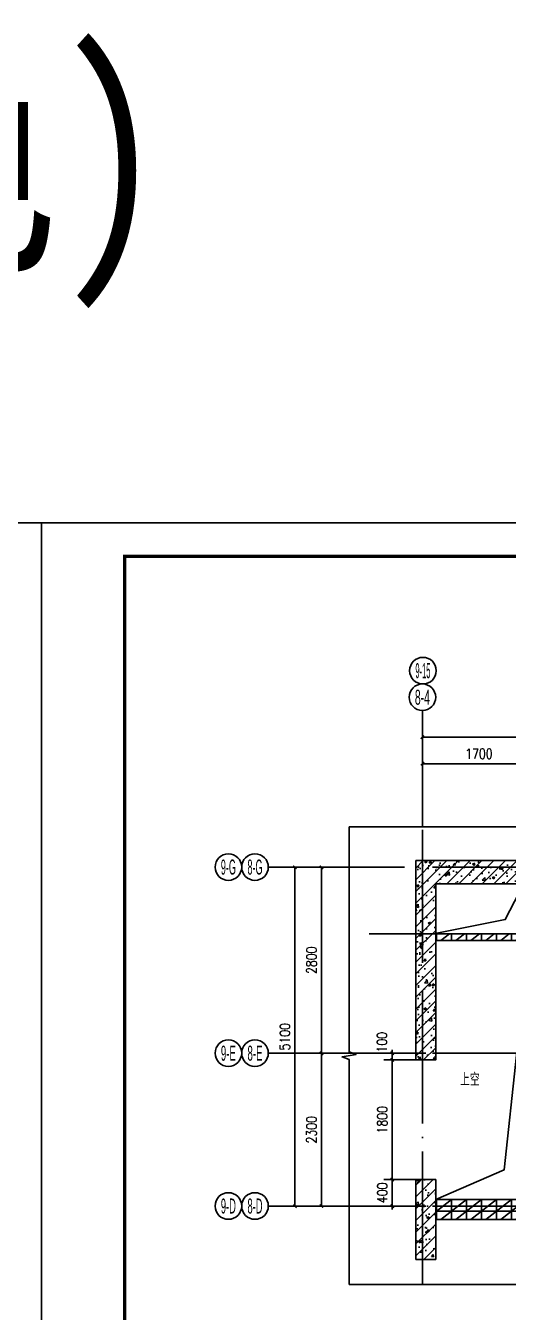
# Model space of a CAD drawing. Extents: x 718358 to 1668613, y -348838 to -159582.
# Drawn here: x 802221 to 809477, y -245470 to -226112 of the extents above; entities that cross this region are included whole.
import ezdxf
from ezdxf.enums import TextEntityAlignment as Align

# ---------------------------------------------------------------- set-up
doc = ezdxf.new("R2010")
doc.units = 0
doc.header["$LTSCALE"] = 1000
doc.linetypes.add('DOTE', pattern=[2.42, 2, -0.2, 0.02, -0.2])
for name, color, linetype in [('00-楼栋', 2, 'Continuous'), ('建-可见线', 7, 'Continuous'), ('建-图框', 4, 'Continuous'), ('建-墙体', 2, 'Continuous'), ('建-尺寸', 73, 'Continuous'), ('建-影线', 8, 'Continuous'), ('建-房间名', 7, 'Continuous'), ('建-柱子', 6, 'Continuous'), ('建-符号', 3, 'Continuous'), ('建-轴标', 3, 'Continuous'), ('建-轴网', 14, 'DOTE')]:
    doc.layers.add(name, color=color, linetype=linetype)
doc.styles.add('-黑体', font='simhei.ttf', dxfattribs={"width": 0.8})
doc.styles.add('_TCH_AXIS', font='gt宽度调整.shx', dxfattribs={"bigfont": 'gt国标汉字.shx'})
doc.styles.add('DIM_FONT', font='SIMPLEX.shx', dxfattribs={"width": 0.8, "bigfont": 'GBCBIG.shx'})
doc.dimstyles.new('DIMN50', dxfattribs={"dimscale": 0.5, "dimtxt": 300, "dimasz": 100, "dimexe": 250, "dimexo": 300, "dimgap": 150, "dimtad": 1, "dimdec": 0, "dimzin": 0, "dimdsep": 46, "dimtxsty": 'DIM_FONT', "dimblk": 'ARCHTICK', "dimcen": 0.09, "dimdle": 1, "dimclrt": 7, "dimazin": 2, "dimtfac": 1, "dimtdec": 0, "dimtix": 1, "dimtmove": 2, "dimatfit": 3, "dimldrblk": 'ARCHTICK', "dimfxl": 1, "dimtolj": 1, "dimtzin": 0, "dimarcsym": 0})
pattern_1 = [(45, (0, 0), (-88.388348, 88.388348), []), (50, (0, 0), (358.63009, -31.37607), [37.5, -412.5]), (355, (0, 0), (-69.37567, 376.09607), [30, -330]), (100.4514, (29.9, -2.6), (289.25469, 344.71977), [31.8701, -350.57106]), (46.1842, (0, 100), (533.62052, -82.7595), [56.25, -618.75]), (96.6356, (44.47, 93.1), (467.33135, 487.05894), [47.80514, -525.8565]), (351.1842, (0, 100), (467.33097, 487.0593), [45, -495]), (21, (50, 75), (298.45353, -201.30945), [37.5, -412.5]), (326, (50, 75), (121.65767, 362.57502), [30, -330]), (71.4514, (74.87, 58.22), (420.11131, 161.26525), [31.8701, -350.57106]), (37.5, (0, 0), (6.079928, 166.446927), [0, -326, 0, -335, 0, -331.25]), (7.5, (0, 0), (131.53477, 197.205856), [0, -191, 0, -318.5, 0, -126.25]), (327.5, (-111.5, 0), (266.911218, -11.277436), [0, -125, 0, -390, 0, -517.5]), (317.5, (-161.5, 0), (291.593085, 50.05249), [0, -162.5, 0, -259, 0, -367.5])]
pattern_2 = [(0, (0, 0), (0, 175), []), (37.875, (200, 0), (-84.807639, 109.038328), []), (90, (200, 0), (-225, 1e-14), [])]

# ---------------------------------------------------------------- blocks, each defined once
blk = doc.blocks.new('_ArchTick')
at = {"color": 0, "linetype": 'ByBlock', "const_width": 0.4}
blk.add_lwpolyline([(-0.5, -0.5), (0.5, 0.5)], dxfattribs=at)
blk = doc.blocks.new('*D3228')
at = {"layer": 'Defpoints', "color": 0, "transparency": 16777216}
for p in [(807733, -243474), (808386, -243474), (808386, -243874)]:
    blk.add_point(p, dxfattribs=at)
at = {"layer": '建-尺寸', "color": 0, "lineweight": -2, "transparency": 16777216}
for p, q in [((808236, -243474), (807608, -243474)), ((807733, -243474), (807733, -243424)), ((807733, -243874), (807733, -243474)), ((808236, -243874), (807608, -243874)), ((807733, -243874), (807733, -243924))]:
    blk.add_line(p, q, dxfattribs=at)
at = {"layer": '建-尺寸', "color": 0, "lineweight": -2, "transparency": 16777216, "xscale": 50, "yscale": 50, "zscale": 50}
for p, rotation in [((807733, -243474), 270), ((807733, -243874), 90)]:
    blk.add_blockref('_ArchTick', p, dxfattribs=dict(at, rotation=rotation))
at = {"layer": '建-尺寸', "color": 7, "transparency": 16777216, "insert": (807583, -243674), "char_height": 150, "attachment_point": 5, "rotation": 90, "style": 'DIM_FONT'}
blk.add_mtext('\\A1;400', dxfattribs=at)
blk = doc.blocks.new('*D3229')
at = {"layer": 'Defpoints', "color": 0, "transparency": 16777216}
for p in [(807733, -241674), (808386, -241674), (808386, -243474)]:
    blk.add_point(p, dxfattribs=at)
at = {"layer": '建-尺寸', "color": 0, "lineweight": -2, "transparency": 16777216}
for p, q in [((808236, -241674), (807608, -241674)), ((807733, -243475), (807733, -241674)), ((808236, -243474), (807608, -243474))]:
    blk.add_line(p, q, dxfattribs=at)
at = {"layer": '建-尺寸', "color": 0, "lineweight": -2, "transparency": 16777216, "xscale": 50, "yscale": 50, "zscale": 50}
for p, rotation in [((807733, -241674), 90), ((807733, -243474), 270)]:
    blk.add_blockref('_ArchTick', p, dxfattribs=dict(at, rotation=rotation))
at = {"layer": '建-尺寸', "color": 7, "transparency": 16777216, "insert": (807583, -242574), "char_height": 150, "attachment_point": 5, "rotation": 90, "style": 'DIM_FONT'}
blk.add_mtext('\\A1;1800', dxfattribs=at)
blk = doc.blocks.new('*D3230')
at = {"layer": 'Defpoints', "color": 0, "transparency": 16777216}
for p in [(807733, -241574), (808386, -241574), (808386, -241674)]:
    blk.add_point(p, dxfattribs=at)
at = {"layer": '建-尺寸', "color": 0, "lineweight": -2, "transparency": 16777216}
for p, q in [((808236, -241574), (807608, -241574)), ((807733, -241574), (807733, -241524)), ((807733, -241674), (807733, -241574)), ((808236, -241674), (807608, -241674)), ((807733, -241674), (807733, -241724))]:
    blk.add_line(p, q, dxfattribs=at)
at = {"layer": '建-尺寸', "color": 0, "lineweight": -2, "transparency": 16777216, "xscale": 50, "yscale": 50, "zscale": 50}
for p, rotation in [((807733, -241574), 270), ((807733, -241674), 90)]:
    blk.add_blockref('_ArchTick', p, dxfattribs=dict(at, rotation=rotation))
at = {"layer": '建-尺寸', "color": 7, "transparency": 16777216, "insert": (807578, -241407), "char_height": 150, "attachment_point": 5, "rotation": 90, "style": 'DIM_FONT'}
blk.add_mtext('\\A1;100', dxfattribs=at)
blk = doc.blocks.new('*D3321')
at = {"layer": 'Defpoints', "color": 0, "transparency": 16777216}
for p in [(806668, -241574), (807033, -241574), (807033, -243874)]:
    blk.add_point(p, dxfattribs=at)
at = {"layer": '建-尺寸', "color": 0, "lineweight": -2, "transparency": 16777216}
for p, q in [((806883, -241574), (806543, -241574)), ((806668, -243875), (806668, -241574)), ((806883, -243874), (806543, -243874))]:
    blk.add_line(p, q, dxfattribs=at)
at = {"layer": '建-尺寸', "color": 0, "lineweight": -2, "transparency": 16777216, "xscale": 50, "yscale": 50, "zscale": 50}
for p, rotation in [((806668, -241574), 90), ((806668, -243874), 270)]:
    blk.add_blockref('_ArchTick', p, dxfattribs=dict(at, rotation=rotation))
at = {"layer": '建-尺寸', "color": 7, "transparency": 16777216, "insert": (806518, -242724), "char_height": 150, "attachment_point": 5, "rotation": 90, "style": 'DIM_FONT'}
blk.add_mtext('\\A1;2300', dxfattribs=at)
blk = doc.blocks.new('*D3322')
at = {"layer": 'Defpoints', "color": 0, "transparency": 16777216}
for p in [(806668, -238774), (807033, -238774), (807033, -241574)]:
    blk.add_point(p, dxfattribs=at)
at = {"layer": '建-尺寸', "color": 0, "lineweight": -2, "transparency": 16777216}
for p, q in [((806883, -238774), (806543, -238774)), ((806668, -241575), (806668, -238774)), ((806883, -241574), (806543, -241574))]:
    blk.add_line(p, q, dxfattribs=at)
at = {"layer": '建-尺寸', "color": 0, "lineweight": -2, "transparency": 16777216, "xscale": 50, "yscale": 50, "zscale": 50}
for p, rotation in [((806668, -238774), 90), ((806668, -241574), 270)]:
    blk.add_blockref('_ArchTick', p, dxfattribs=dict(at, rotation=rotation))
at = {"layer": '建-尺寸', "color": 7, "transparency": 16777216, "insert": (806518, -240174), "char_height": 150, "attachment_point": 5, "rotation": 90, "style": 'DIM_FONT'}
blk.add_mtext('\\A1;2800', dxfattribs=at)
blk = doc.blocks.new('*D3323')
at = {"layer": 'Defpoints', "color": 0, "transparency": 16777216}
for p in [(806268, -238774), (806868, -238774), (806868, -243874)]:
    blk.add_point(p, dxfattribs=at)
at = {"layer": '建-尺寸', "color": 0, "lineweight": -2, "transparency": 16777216}
for p, q in [((806718, -238774), (806143, -238774)), ((806268, -243875), (806268, -238774)), ((806718, -243874), (806143, -243874))]:
    blk.add_line(p, q, dxfattribs=at)
at = {"layer": '建-尺寸', "color": 0, "lineweight": -2, "transparency": 16777216, "xscale": 50, "yscale": 50, "zscale": 50}
for p, rotation in [((806268, -238774), 90), ((806268, -243874), 270)]:
    blk.add_blockref('_ArchTick', p, dxfattribs=dict(at, rotation=rotation))
at = {"layer": '建-尺寸', "color": 7, "transparency": 16777216, "insert": (806118, -241324), "char_height": 150, "attachment_point": 5, "rotation": 90, "style": 'DIM_FONT'}
blk.add_mtext('\\A1;5100', dxfattribs=at)
blk = doc.blocks.new('*D3327')
at = {"layer": 'Defpoints', "color": 0, "transparency": 16777216}
for p in [(819086, -236816), (808186, -237988), (819086, -237988)]:
    blk.add_point(p, dxfattribs=at)
at = {"layer": '建-尺寸', "color": 0, "lineweight": -2, "transparency": 16777216}
for p, q in [((808186, -237838), (808186, -236691)), ((819086, -237838), (819086, -236691)), ((808185, -236816), (819086, -236816))]:
    blk.add_line(p, q, dxfattribs=at)
at = {"layer": '建-尺寸', "color": 0, "lineweight": -2, "transparency": 16777216, "xscale": 50, "yscale": 50, "zscale": 50, "rotation": 180}
blk.add_blockref('_ArchTick', (808186, -236816), dxfattribs=at)
at = {"layer": '建-尺寸', "color": 0, "lineweight": -2, "transparency": 16777216, "xscale": 50, "yscale": 50, "zscale": 50}
blk.add_blockref('_ArchTick', (819086, -236816), dxfattribs=at)
at = {"layer": '建-尺寸', "color": 7, "transparency": 16777216, "insert": (813636, -236666), "char_height": 150, "attachment_point": 5, "style": 'DIM_FONT'}
blk.add_mtext('\\A1;10900', dxfattribs=at)
blk = doc.blocks.new('*D3337')
at = {"layer": 'Defpoints', "color": 0, "transparency": 16777216}
for p in [(809886, -237216), (808186, -238166), (809886, -238166)]:
    blk.add_point(p, dxfattribs=at)
at = {"layer": '建-尺寸', "color": 0, "lineweight": -2, "transparency": 16777216}
for p, q in [((808186, -238016), (808186, -237091)), ((809886, -238016), (809886, -237091)), ((808185, -237216), (809886, -237216))]:
    blk.add_line(p, q, dxfattribs=at)
at = {"layer": '建-尺寸', "color": 0, "lineweight": -2, "transparency": 16777216, "xscale": 50, "yscale": 50, "zscale": 50, "rotation": 180}
blk.add_blockref('_ArchTick', (808186, -237216), dxfattribs=at)
at = {"layer": '建-尺寸', "color": 0, "lineweight": -2, "transparency": 16777216, "xscale": 50, "yscale": 50, "zscale": 50}
blk.add_blockref('_ArchTick', (809886, -237216), dxfattribs=at)
at = {"layer": '建-尺寸', "color": 7, "transparency": 16777216, "insert": (809036, -237066), "char_height": 150, "attachment_point": 5, "style": 'DIM_FONT'}
blk.add_mtext('\\A1;1700', dxfattribs=at)

msp = doc.modelspace()

# ---------------------------------------------------------------- hatches: boundary and pattern name
at = {"layer": '建-影线'}
h = msp.add_hatch(dxfattribs=at)
h.set_pattern_fill('钢筋混凝土', color=256, scale=50, style=0)
h.set_pattern_definition(pattern_1)
h.paths.add_polyline_path([(809985.5, -238674.1), (808085.5, -238674.1), (808085.5, -241674.1), (808385.5, -241674.1), (808385.5, -239024.1), (809985.5, -239024.1)])
h = msp.add_hatch(dxfattribs=at)
h.set_pattern_fill('空心砖', color=256, scale=50, style=0)
h.set_pattern_definition(pattern_2)
h.paths.add_polyline_path([(808385.5, -239774.3), (808385.5, -239874.3), (809885.5, -239874.3), (809885.5, -239807.6), (809785.5, -239774.3)])
h = msp.add_hatch(dxfattribs=at)
h.set_pattern_fill('钢筋混凝土', color=256, scale=50, style=0)
h.set_pattern_definition(pattern_1)
h.paths.add_polyline_path([(808385.5, -243474.1), (808085.5, -243474.1), (808085.5, -244674.1), (808385.5, -244674.1)])
h = msp.add_hatch(dxfattribs=at)
h.set_pattern_fill('空心砖', color=256, scale=50, style=0)
h.set_pattern_definition(pattern_2)
h.paths.add_polyline_path([(808385.5, -243774.1), (808385.5, -244074.1), (809685.5, -244074.1), (809685.5, -243774.1)])

# ---------------------------------------------------------------- linework, layer by layer
at = {"layer": '建-可见线'}
msp.add_lwpolyline([(807082.5, -241574.1), (808085.5, -241574.1)], dxfattribs=at)
at = {"layer": '建-图框'}
for points in [[(749908.1, -263294.4), (802458.1, -263294.4), (802458.1, -233594.4), (749908.1, -233594.4)], [(802458.1, -263294.4), (844508.1, -263294.4), (844508.1, -233594.4), (802458.1, -233594.4)]]:
    msp.add_lwpolyline(points, close=True, dxfattribs=at)
at = {"layer": '建-图框', "const_width": 50}
msp.add_lwpolyline([(803708.1, -262794.4), (844008.1, -262794.4), (844008.1, -234094.4), (803708.1, -234094.4)], close=True, dxfattribs=at)
at = {"layer": '建-墙体'}
for p, q in [((808385.5, -239774.3), (809785.5, -239774.3)), ((808385.5, -239874.3), (809885.5, -239874.3)), ((809685.5, -243774.1), (808385.5, -243774.1)), ((809685.5, -244074.1), (808385.5, -244074.1))]:
    msp.add_line(p, q, dxfattribs=at)
at = {"layer": '建-影线'}
for points in [[(808351.9, -239774.3), (809431.8, -239560.5), (809785.5, -238874.1)], [(808385.5, -243774.1), (809417.7, -243325.5), (809785.5, -239874.3)]]:
    msp.add_lwpolyline(points, dxfattribs=at)
at = {"layer": '建-柱子'}
for p, q in [((809985.5, -238674.1), (808085.5, -238674.1)), ((808085.5, -238674.1), (808085.5, -241674.1)), ((808385.5, -241674.1), (808385.5, -239024.1)), ((808385.5, -239024.1), (809985.5, -239024.1)), ((808085.5, -241674.1), (808385.5, -241674.1)), ((808385.5, -243474.1), (808085.5, -243474.1)), ((808085.5, -243474.1), (808085.5, -244674.1)), ((808385.5, -244674.1), (808385.5, -243474.1)), ((808085.5, -244674.1), (808385.5, -244674.1))]:
    msp.add_line(p, q, dxfattribs=at)
at = {"layer": '建-符号'}
for points in [[(820017.7, -238166.6), (813606.3, -238166.6), (813568.1, -238271.6), (813531.1, -238061.6), (813493.8, -238166.6), (807082.5, -238166.6)], [(807082.5, -238166.6), (807082.5, -241552.7), (807187.5, -241591), (806977.5, -241628), (807082.5, -241665.2), (807082.5, -245051.4)], [(807082.5, -245051.4), (813493.8, -245051.4), (813532.1, -244946.4), (813569.1, -245156.4), (813606.3, -245051.4), (820017.7, -245051.4)]]:
    msp.add_lwpolyline(points, dxfattribs=at)
at = {"layer": '建-轴标'}
for p, q in [((808185.5, -238166.6), (808186, -236416.4)), ((807082.5, -238774.1), (805868.1, -238774.1)), ((807082.5, -241574.1), (805868.1, -241574.1)), ((807082.5, -243874.1), (805868.1, -243874.1))]:
    msp.add_line(p, q, dxfattribs=at)
for centre in [(808193.9, -235816.4), (808186, -236216.4), (805268.1, -238771.5), (805668.1, -238771.5), (805268.1, -241571.5), (805668.1, -241571.5), (805268.1, -243871.5), (805668.1, -243871.5)]:
    msp.add_circle(centre, 200, dxfattribs=at)
at = {"layer": '建-轴网'}
for p, q in [((808185.5, -245051.4), (808185.5, -238166.6)), ((820017.7, -238774.1), (807082.5, -238774.1)), ((810885.5, -239774.3), (807385.5, -239774.3)), ((820017.7, -241574.1), (807082.5, -241574.1)), ((820017.7, -243874.1), (807082.5, -243874.1))]:
    msp.add_line(p, q, dxfattribs=at)

# ---------------------------------------------------------------- texts
at = {"layer": '00-楼栋', "style": '-黑体', "width": 0.8}
msp.add_text('A1+1/4图框  1:50(打印时建-影线改色)', height=3000, dxfattribs=at).set_placement((747116.2, -229561.8))
at = {"layer": '建-房间名', "style": 'DIM_FONT', "width": 0.8}
msp.add_text('上空', height=192.91, dxfattribs=at).set_placement((808754.4, -242064.1))
at = {"layer": '建-轴标', "style": '_TCH_AXIS'}
for s, width, p, p2 in [('9-15', 0.276316, (808080.8, -235929.6), (808307, -235929.6)), ('8-4', 0.344262, (808072.9, -236329.5), (808299.2, -236329.5)), ('9-G', 0.344262, (805155, -238884.7), (805381.3, -238884.7)), ('8-G', 0.344262, (805555, -238884.7), (805781.3, -238884.7)), ('9-E', 0.355932, (805155, -241684.7), (805381.3, -241684.7)), ('8-E', 0.355932, (805555, -241684.7), (805781.3, -241684.7)), ('9-D', 0.35, (805155, -243984.7), (805381.3, -243984.7)), ('8-D', 0.35, (805555, -243984.7), (805781.3, -243984.7))]:
    msp.add_text(s, height=226.27, dxfattribs=dict(at, width=width)).set_placement(p, p2, align=Align.FIT)

# ---------------------------------------------------------------- dimensions: what is measured, and where the dimension line sits
at = {"layer": '建-尺寸'}
for p1, p2, distance, picture, middle in [((808185.5, -237987.7), (819085.8, -237987.7), 1171.3, '*D3327', (813635.7, -236666.4)), ((808185.5, -238166.4), (809885.5, -238166.4), 950, '*D3337', (809035.5, -237066.4)), ((806868.1, -243874.1), (806868.1, -238774.1), 600, '*D3323', (806118.1, -241324.1)), ((807032.5, -241574.1), (807032.5, -238774.1), 364.4, '*D3322', (806518.1, -240174.1)), ((807032.5, -243874.1), (807032.5, -241574.1), 364.4, '*D3321', (806518.1, -242724.1)), ((808385.5, -243474.1), (808385.5, -241674.1), 652.9, '*D3229', (807582.6, -242574.1)), ((808385.5, -243874.1), (808385.5, -243474.1), 652.9, '*D3228', (807582.6, -243674.1))]:
    dim = msp.add_aligned_dim(p1=p1, p2=p2, distance=distance, dimstyle='DIMN50', dxfattribs=at)
    dim.commit()
    dim.dimension.update_dxf_attribs({"geometry": picture, "text_midpoint": middle})
dim = msp.add_linear_dim(base=(807732.6, -241574.1), p1=(808385.5, -241674.1), p2=(808385.5, -241574.1), angle=90, dimstyle='DIMN50', dxfattribs=at)
dim.commit()
dim.dimension.update_dxf_attribs({"geometry": '*D3230', "text_midpoint": (807577.6, -241407.5), "dimtype": 161})

doc.saveas('drawing.dxf')
